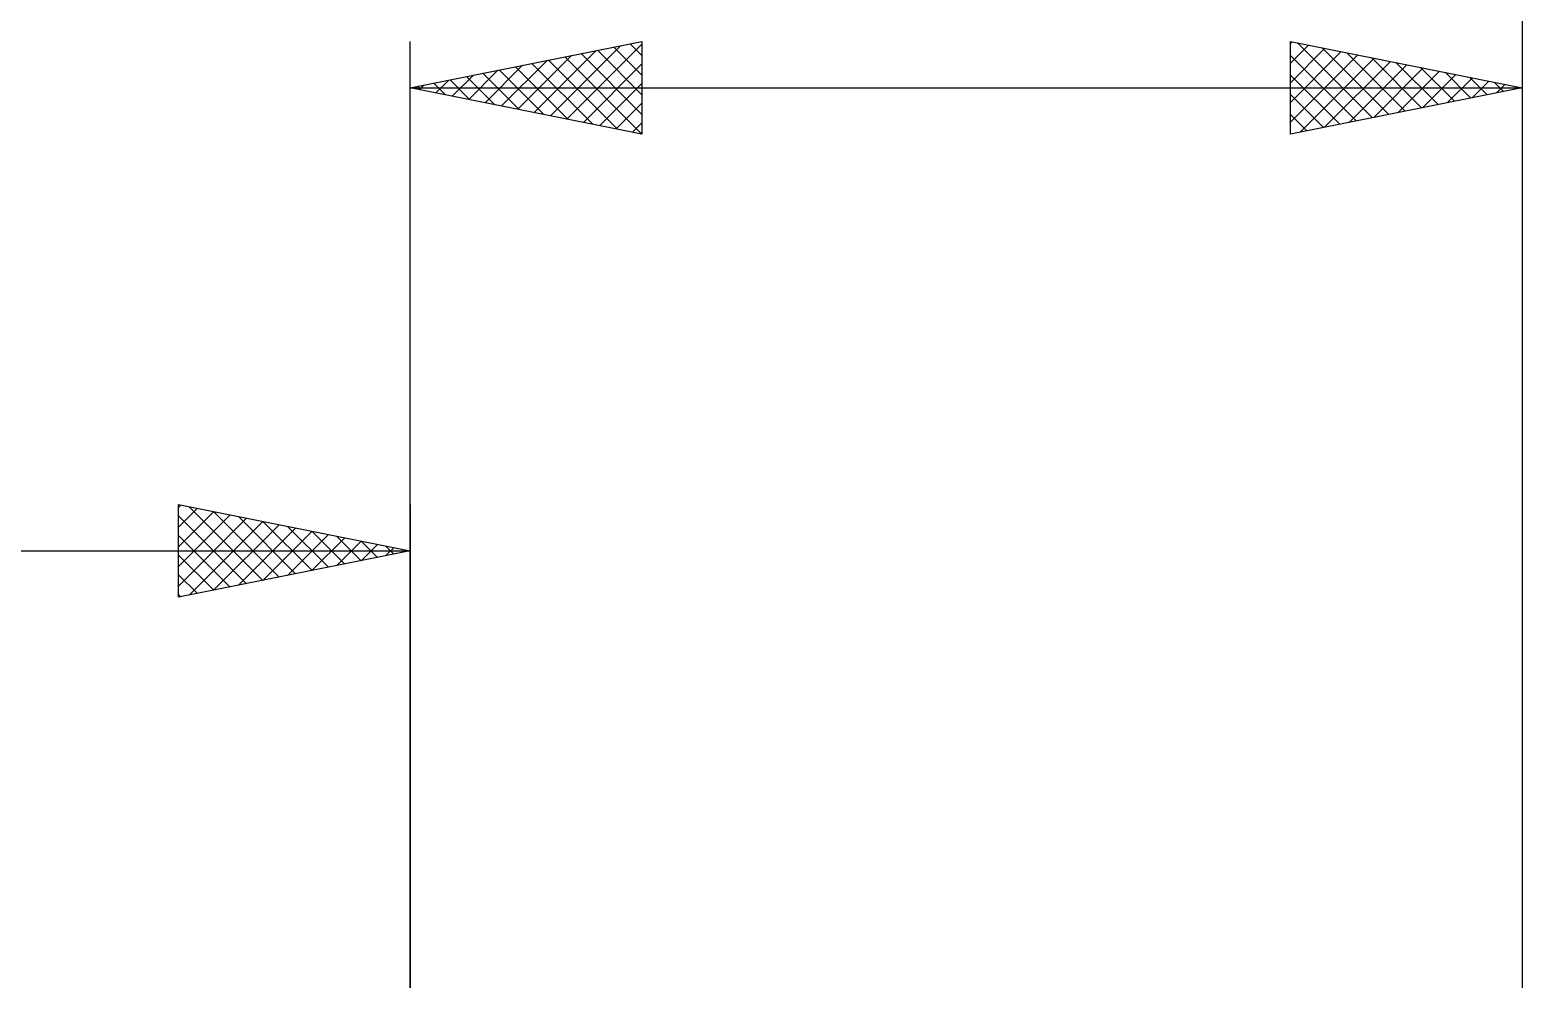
# Model space of a CAD drawing. Header units: millimetres. Extents: x -70 to 85, y -48 to 70.
# Drawn here: x -8.21 to 24, y 4.76 to 25.25 of the extents above; entities that cross this region are included whole.
import ezdxf

# ---------------------------------------------------------------- set-up
doc = ezdxf.new("R2010")
doc.units = ezdxf.units.MM
doc.header["$LTSCALE"] = 7
doc.layers.add('2', color=7, linetype='CONTINUOUS')
doc.layers.add('SK2', color=7, linetype='CONTINUOUS')

msp = doc.modelspace()

# ---------------------------------------------------------------- linework, layer by layer
at = {"layer": '2', "color": 7, "linetype": 'CONTINUOUS', "lineweight": 25}
for p, q in [((0, 2), (0, 25)), ((0, 24), (5, 25)), ((2.676, 23.465), (4.014, 24.803)), ((3.029, 23.394), (4.544, 24.909)), ((3.383, 23.323), (5, 24.94)), ((4.042, 24.808), (5, 23.85)), ((4.395, 24.879), (5, 24.274)), ((4.749, 24.95), (5, 24.698)), ((5, 25), (5, 23)), ((19, 23), (19, 25)), ((19, 25), (24, 24)), ((19, 24.956), (19.036, 24.993)), ((19, 24.532), (19.39, 24.922)), ((19, 24.108), (19.743, 24.851)), ((19.154, 24.969), (20.77, 23.354)), ((19.685, 24.863), (21.123, 23.425)), ((24, 25), (24, 1.315)), ((1.615, 23.677), (2.423, 24.485)), ((1.969, 23.606), (2.953, 24.591)), ((2.322, 23.536), (3.483, 24.697)), ((2.627, 24.525), (3.941, 23.212)), ((2.981, 24.596), (4.471, 23.106)), ((3.335, 24.667), (5, 23.001)), ((3.688, 24.738), (5, 23.426)), ((3.737, 23.253), (5, 24.516)), ((19, 23.684), (20.097, 24.781)), ((19, 23.259), (20.451, 24.71)), ((19, 24.699), (20.416, 23.283)), ((19.206, 23.041), (20.804, 24.639)), ((19.736, 23.147), (21.158, 24.568)), ((20.215, 24.757), (21.477, 23.495)), ((20.267, 23.253), (21.511, 24.498)), ((20.745, 24.651), (21.83, 23.566)), ((21.276, 24.545), (22.184, 23.637)), ((0.555, 23.889), (0.832, 24.166)), ((0.86, 24.172), (1.289, 23.742)), ((0.908, 23.818), (1.362, 24.272)), ((1.213, 24.243), (1.82, 23.636)), ((1.262, 23.748), (1.893, 24.379)), ((1.567, 24.313), (2.35, 23.53)), ((1.92, 24.384), (2.88, 23.424)), ((2.274, 24.455), (3.411, 23.318)), ((19, 24.275), (20.062, 23.212)), ((20.797, 23.359), (21.865, 24.427)), ((21.327, 23.465), (22.218, 24.356)), ((21.806, 24.439), (22.537, 23.707)), ((21.858, 23.572), (22.572, 24.286)), ((22.336, 24.333), (22.891, 23.778)), ((22.388, 23.678), (22.925, 24.215)), ((22.867, 24.227), (23.244, 23.849)), ((0, 24), (24, 24)), ((5, 23), (0, 24)), ((0.153, 24.031), (0.229, 23.954)), ((0.201, 23.96), (0.302, 24.06)), ((0.506, 24.101), (0.759, 23.848)), ((4.09, 23.182), (5, 24.092)), ((24, 24), (19, 23)), ((19, 23.851), (19.709, 23.142)), ((22.918, 23.784), (23.279, 24.144)), ((23.397, 24.121), (23.598, 23.92)), ((23.449, 23.89), (23.632, 24.074)), ((23.927, 24.015), (23.952, 23.99)), ((23.979, 23.996), (23.986, 24.003)), ((4.444, 23.111), (5, 23.668)), ((4.797, 23.041), (5, 23.243)), ((19, 23.426), (19.355, 23.071)), ((19, 23.002), (19.002, 23))]:
    msp.add_line(p, q, dxfattribs=at)
at = {"layer": 'SK2', "color": 7, "linetype": 'CONTINUOUS', "lineweight": 25}
for p, q in [((24, 35), (24, 2)), ((-5, 13), (-5, 15)), ((-5, 15), (0, 14)), ((-5, 14.94), (-4.95, 14.99)), ((-5, 14.516), (-4.597, 14.919)), ((-5, 14.092), (-4.243, 14.849)), ((-4.772, 14.954), (-3.181, 13.364)), ((-4.242, 14.848), (-2.828, 13.434)), ((0, 15), (0, 2)), ((-5, 13.668), (-3.89, 14.778)), ((-5, 14.758), (-3.535, 13.293)), ((-5, 13.243), (-3.536, 14.707)), ((-4.774, 13.045), (-3.183, 14.637)), ((-4.244, 13.151), (-2.829, 14.566)), ((-3.711, 14.742), (-2.474, 13.505)), ((-3.181, 14.636), (-2.121, 13.576)), ((-2.651, 14.53), (-1.767, 13.647)), ((-5, 14.334), (-3.888, 13.222)), ((-3.713, 13.257), (-2.475, 14.495)), ((-3.183, 13.363), (-2.122, 14.424)), ((-2.653, 13.469), (-1.768, 14.354)), ((-2.122, 13.576), (-1.415, 14.283)), ((-2.12, 14.424), (-1.414, 13.717)), ((-1.592, 13.682), (-1.061, 14.212)), ((-1.59, 14.318), (-1.06, 13.788)), ((-1.06, 14.212), (-0.707, 13.859)), ((-32, 14), (0, 14)), ((0, 14), (-5, 13)), ((-5, 13.91), (-4.242, 13.152)), ((-1.062, 13.788), (-0.708, 14.142)), ((-0.531, 13.894), (-0.354, 14.071)), ((-0.529, 14.106), (-0.353, 13.929)), ((-0.001, 14), (-0.001, 14)), ((-5, 13.485), (-4.596, 13.081)), ((-5, 13.061), (-4.949, 13.01))]:
    msp.add_line(p, q, dxfattribs=at)

doc.saveas('drawing.dxf')
